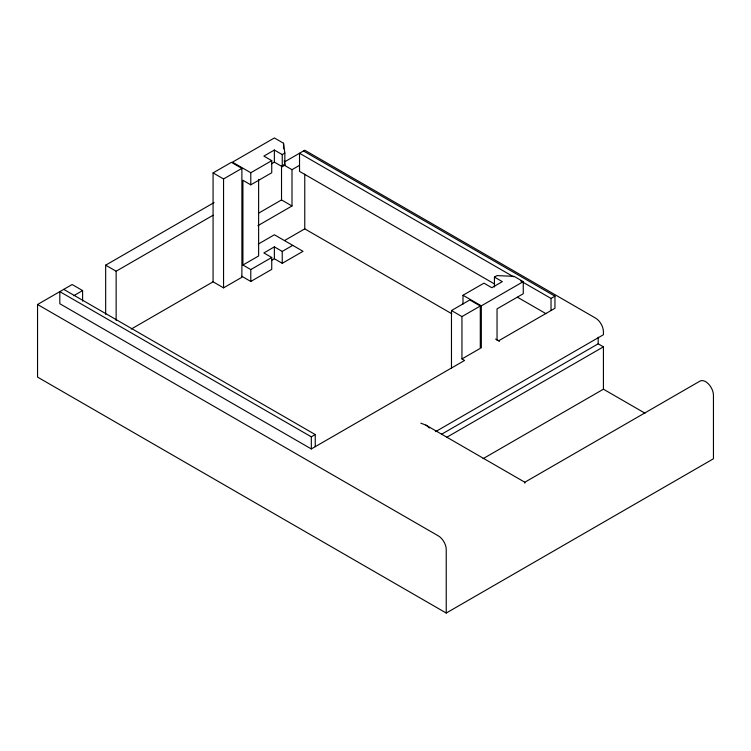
<?xml version="1.0" encoding="UTF-8"?>
<svg xmlns="http://www.w3.org/2000/svg" width="751" height="751" viewBox="0 0 751 751"><rect width="100%" height="100%" fill="white"/><g stroke="black" fill="none" stroke-linecap="round" stroke-linejoin="round"><path stroke-width="1.13" d="M82.61 301.113L82.61 290.581L72.134 284.526L37.55 304.493L37.55 377.096L446.235 613.041L713.45 458.767L713.45 395.242A11.115 6.421 60 0 0 708.597 384.061A11.115 6.421 60 0 0 700.035 381.076L524.827 482.236L524.827 483.212M213.077 281.803L213.077 172.899L231.411 162.319L241.888 168.365L241.888 277.269L223.554 287.858L213.077 281.803L131.247 329.051M213.077 172.899L223.554 178.954L241.888 168.365M271.74 160.658L250.787 172.749L232.453 162.16L274.378 137.959L283.531 143.234L284.845 153.091L282.245 154.593L274.368 150.04L263.864 156.105L271.74 160.658L271.74 172.739L250.787 184.84L242.92 180.287L242.92 265.028L250.787 269.571L271.74 257.48L271.74 269.374L250.787 281.465L241.644 276.19M271.505 163.784L274.368 162.132L282.245 166.675L284.845 165.173L284.845 153.091M105.666 314.331L105.666 265.169L214.101 202.563M284.554 161.887L304.765 150.219L595.562 318.105A11.115 6.421 60 0 1 603.419 331.717L603.419 334.739L435.571 431.647M73.673 295.734L82.61 290.581M105.666 265.169L116.142 271.214L213.077 215.255M283.427 164.732L291.998 169.688L299.527 165.342M258.447 213.256L281.522 199.935L291.998 205.99L291.998 169.688M257.893 225.685L291.998 205.99M258.25 244.094L274.387 234.772L303.029 251.313L282.245 263.31L274.368 258.766L271.552 260.39M284.667 240.47L304.765 228.867L451.811 313.768M242.92 265.028L258.626 255.96L258.626 179.348M292.73 245.361L282.245 251.416L274.368 246.872L263.864 252.937L271.74 257.48M462.991 304.052L462.991 295.265L483.944 283.165L491.811 287.717L502.316 281.653L494.449 277.1L494.449 286.995M494.449 277.1L497.04 275.598L514.106 276.359L523.259 281.644L523.259 293.735L497.04 308.868L497.04 340.212M451.473 367.924L451.473 310.538L469.816 299.949L480.293 306.004L480.293 348.351L461.949 358.94L461.949 316.593L480.293 306.004M462.991 295.265L481.335 305.854L523.259 281.644M461.949 358.94L464.569 360.452L311.318 448.938L59.817 303.733L59.817 291.632L311.318 436.838L315.242 434.566L315.242 446.667M520.603 280.874L551.027 298.438L554.951 296.176L554.951 308.276L498.626 340.794M441.457 434.303L598.181 343.817L603.419 346.84L603.419 389.196L483.09 458.664M446.695 437.326L603.419 346.84M420.813 423.16L425.911 425.122L524.827 482.236M303.46 150.97L554.951 296.176M513.506 276.781L299.527 153.242L299.527 171.388L494.233 283.803M517.561 297.274L545.958 313.665M603.419 389.196L644.996 413.2M451.473 310.538L461.949 316.593M495.604 339.048L499.471 341.283M63.751 289.37L315.242 434.566M37.55 304.493L438.377 535.904A11.115 6.421 60 0 1 446.235 549.516L446.235 613.041M425.911 425.122L427.216 426.042M427.863 426.502L429.319 428.07M284.263 160.798L284.845 165.173M598.181 337.218L598.181 343.817M551.027 298.438L551.027 310.538M481.335 305.854L481.335 347.938M311.318 436.838L311.318 448.938M304.765 174.185L304.765 228.867M283.531 143.234L283.531 148.736M282.245 154.593L282.245 166.675M282.245 251.416L282.245 263.31M281.522 165.98L281.522 199.935M274.368 150.04L274.368 162.132M274.368 246.872L274.368 258.766M250.787 172.749L250.787 184.84M250.787 269.571L250.787 281.465M223.554 178.954L223.554 287.858M116.142 271.214L116.142 320.377"/></g></svg>
